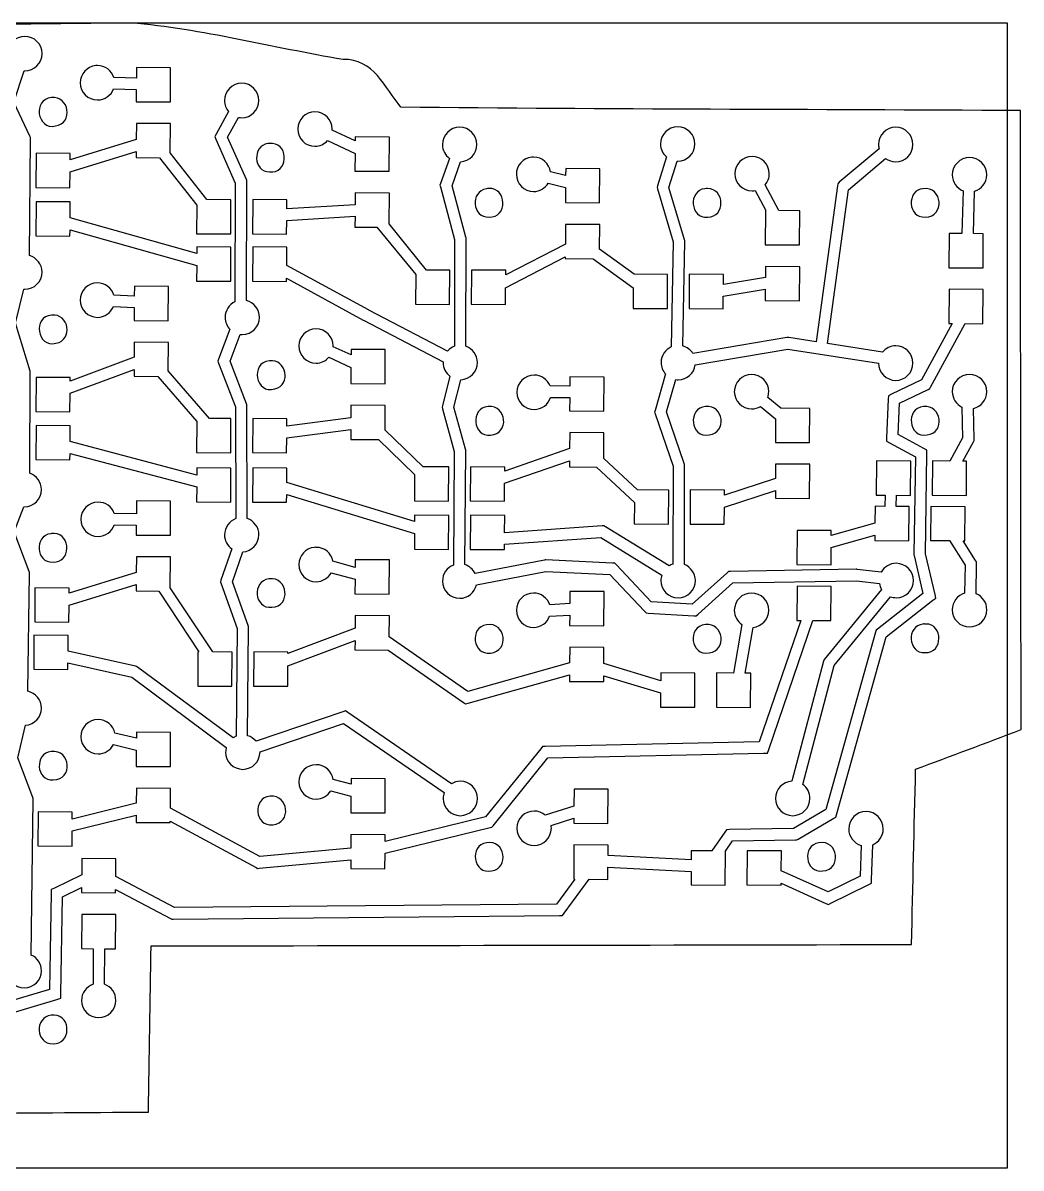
# Model space of a CAD drawing. Extents: x 1 to 194, y 5 to 209.
# Drawn here: x 69.1 to 156.1, y 4.5 to 104.4 of the extents above; entities that cross this region are included whole.
import ezdxf

# ---------------------------------------------------------------- set-up
doc = ezdxf.new("R2010")
doc.units = 0
doc.layers.add('Layer_1', color=7, linetype='CONTINUOUS')
doc.layers.add('Слой', color=7, linetype='CONTINUOUS')

msp = doc.modelspace()

# ---------------------------------------------------------------- linework, layer by layer
at = {"layer": 'Layer_1', "color": 7}
for points in [[(5.048935, 104.392476), (154.907824, 104.392476), (154.907824, 4.533584), (5.048935, 4.533584), (5.048935, 104.392476)], [(69.26291, 103.218257), (69.262952, 103.218228)], [(69.668604, 84.097701), (69.747979, 94.292979), (69.747979, 94.407632), (69.703882, 94.504645), (68.31041, 97.494437), (69.201174, 100.219645)], [(75.445411, 100.669409), (75.445383, 100.669409)], [(76.997605, 98.632117), (78.98198, 98.579201), (78.973175, 97.520867), (81.954147, 97.503228), (81.971786, 100.484201), (78.999633, 100.501839), (78.990828, 99.575798), (77.032911, 99.628714)], [(88.171869, 99.126034), (88.171841, 99.126006)], [(87.025313, 96.674201), (85.940522, 94.698645), (85.825869, 94.478159), (85.922883, 94.257673), (87.616216, 90.430034), (87.580938, 80.076006)], [(88.586383, 80.173034), (88.621661, 90.527062), (88.621661, 90.641715), (88.577564, 90.738729), (86.937147, 94.425256), (87.889647, 96.153867)], [(94.557175, 96.630089), (94.557119, 96.630103)], [(78.9908, 95.633506), (78.981994, 94.222395), (73.214078, 92.458506), (73.222883, 92.996492), (70.241911, 93.022936), (70.215466, 90.041964), (73.196439, 90.01552), (73.205244, 91.408992), (78.973161, 93.181701), (78.964355, 92.652534), (81.001647, 92.634895), (84.256022, 88.489756), (84.238383, 86.011492), (87.219355, 85.993853), (87.236994, 88.966006), (85.137952, 88.983645), (81.945313, 93.049409), (81.971758, 95.607048), (78.990785, 95.633492), (78.9908, 95.633506)], [(95.65955, 94.125381), (98.067258, 93.005312), (98.049619, 91.470728), (101.030597, 91.453089), (101.057126, 94.425242), (98.076148, 94.451686), (98.076148, 94.098909), (96.047676, 95.042589)], [(107.178018, 95.289548), (107.177736, 95.289548)], [(126.183794, 95.333645), (126.183652, 95.333645)], [(143.743152, 93.402187), (140.277125, 90.49177), (140.136014, 90.368298), (140.109485, 90.17427), (138.266235, 76.583506), (135.867346, 76.962742), (135.787985, 76.971548), (135.708596, 76.962742), (127.515318, 75.560451)], [(106.295791, 92.573159), (105.510875, 90.394756), (105.457958, 90.244826), (105.502041, 90.094895), (106.727958, 85.517603), (106.727958, 76.195451)], [(107.724739, 76.195451), (107.733488, 85.588159), (107.733488, 85.649895), (107.71599, 85.711631), (106.50774, 90.191909), (107.257379, 92.290937)], [(113.466014, 92.687798), (113.466014, 92.687812)], [(125.20468, 92.71427), (124.428569, 90.191909), (124.384486, 90.050798), (124.419764, 89.909687), (125.795597, 85.288298), (125.628013, 76.142534)], [(126.624568, 76.221909), (126.800957, 85.332395), (126.800957, 85.41177), (126.783459, 85.482326), (125.425321, 90.041978), (126.130877, 92.335034)], [(132.674679, 92.740714), (132.674764, 92.740728)], [(144.043042, 75.675117), (139.254069, 76.424756), (141.070875, 89.847951), (144.31643, 92.573159)], [(151.627792, 92.643686), (151.627764, 92.643714)], [(114.903569, 90.421214), (116.402874, 90.041978), (116.394126, 88.719062), (119.375098, 88.701423), (119.392596, 91.673576), (116.420457, 91.70002), (116.411708, 91.073839), (115.097597, 91.400159)], [(132.948152, 89.768561), (133.865374, 88.031131), (133.847877, 88.031131), (133.821348, 85.050159), (136.80232, 85.03252), (136.819818, 88.004673), (135.011846, 88.022311), (133.812401, 90.280089)], [(98.067258, 89.574548), (98.058453, 88.533853), (92.105328, 88.172256), (92.114133, 88.966006), (89.133161, 88.983645), (89.115522, 86.002673), (92.087675, 85.985034), (92.09648, 87.166839), (98.058424, 87.528437), (98.049619, 86.593576), (99.954619, 86.58477), (103.341291, 82.439631), (103.314762, 79.864354), (106.295735, 79.846715), (106.313232, 82.827687), (104.293566, 82.836492), (101.021566, 86.858159), (101.048095, 89.556909), (98.067117, 89.574548), (98.067258, 89.574548)], [(151.063319, 89.750937), (150.966291, 86.020312), (149.855041, 86.029117), (149.828512, 83.048145), (152.809456, 83.030506), (152.827236, 86.011478), (151.962903, 86.020283), (152.059931, 89.706811)], [(70.241911, 88.798437), (70.215466, 85.817464), (73.196439, 85.799826), (73.205244, 86.355451), (84.247188, 83.242187), (84.238383, 81.883992), (87.219355, 81.866353), (87.236994, 84.838506), (84.264841, 84.86495), (84.256036, 84.274048), (73.214092, 87.387311), (73.222897, 88.780784), (70.241925, 88.798423), (70.241911, 88.798437)], [(116.411708, 86.822881), (116.39421, 85.111909), (111.190738, 82.421978), (111.190738, 82.818853), (108.209766, 82.836492), (108.192268, 79.85552), (111.17324, 79.837881), (111.181989, 81.28427), (116.385461, 83.98302), (116.385461, 83.841909), (118.810794, 83.82427), (122.312128, 81.293089), (122.303379, 79.502742), (125.284351, 79.476298), (125.301849, 82.45727), (122.391432, 82.474909), (119.375182, 84.653312), (119.39268, 86.805256), (116.411708, 86.822895), (116.411708, 86.822881)], [(106.119402, 75.772117), (99.249063, 79.352812), (99.240258, 79.361617), (92.096508, 83.250992), (92.114147, 84.838492), (89.133175, 84.856131), (89.115536, 81.875159), (92.087689, 81.85752), (92.087689, 82.122103), (98.772828, 78.479673), (98.772828, 78.470867), (98.781633, 78.470867), (105.74018, 74.837256)], [(133.83893, 83.153992), (133.830181, 82.183853), (130.170126, 81.575312), (130.178875, 82.448437), (127.197903, 82.474881), (127.171374, 79.493909), (130.152346, 79.467464), (130.161095, 80.561076), (133.821178, 81.160798), (133.81243, 80.17302), (136.793374, 80.155381), (136.819902, 83.136353), (133.83893, 83.153992), (133.83893, 83.153992)], [(149.846208, 81.160798), (149.819679, 78.179826), (150.101901, 78.179826), (147.429624, 73.258576), (144.836679, 72.015034), (144.56329, 71.882742), (144.545792, 71.582881), (144.387042, 68.222673), (144.378293, 67.913992), (144.65171, 67.764062), (146.909488, 66.546978), (146.786016, 58.062673), (146.786016, 58.000937), (146.803514, 57.939201), (147.570819, 54.631909), (143.610875, 51.536284), (143.478597, 51.430451), (143.434486, 51.271701), (139.104153, 35.793576), (136.28193, 34.144339), (130.690374, 34.047326), (130.434625, 34.03852), (130.293514, 33.835673), (129.164625, 32.204076), (127.365458, 32.212881), (127.356709, 31.401492), (120.115931, 31.780728), (120.12468, 32.689131), (117.143708, 32.715575), (117.12621, 29.734603), (117.223238, 29.734603), (115.618099, 27.547381), (82.315871, 27.24752), (77.191774, 29.94627), (77.209413, 31.507311), (74.228441, 31.533756), (74.219635, 30.105006), (71.847205, 28.949658), (71.573802, 28.817367), (71.573802, 28.508686), (71.415052, 20.094933), (67.199358, 18.842572)], [(67.278733, 17.819229), (72.050052, 19.239151), (72.40283, 19.344984), (72.411635, 19.706596), (72.561566, 28.18207), (74.201982, 28.993459), (74.201982, 28.552487), (77.182955, 28.534848), (77.182955, 28.81707), (81.971913, 26.303529), (82.086566, 26.241793), (82.210038, 26.241793), (115.873849, 26.550473), (116.129627, 26.550473), (116.279543, 26.75332), (118.45796, 29.725473), (120.098377, 29.707834), (120.107126, 30.774987), (127.356709, 30.40457), (127.34796, 29.240404), (130.328932, 29.21396), (130.34643, 32.159654), (130.972597, 33.059237), (136.449486, 33.147432), (136.581763, 33.147432), (136.69643, 33.217987), (139.792041, 35.034793), (139.96843, 35.140626), (140.021375, 35.334654), (144.360542, 50.856876), (148.44393, 54.049515), (148.690875, 54.243543), (148.620319, 54.552223), (147.791291, 58.088821), (147.90593, 66.82889), (147.914679, 67.128751), (147.650096, 67.278682), (145.409957, 68.495765), (145.533429, 71.247432), (148.020512, 72.429237), (148.161623, 72.499793), (148.241012, 72.640904), (151.239624, 78.170696), (152.800651, 78.153057), (152.82718, 81.134029), (149.84618, 81.160473), (149.846208, 81.160798)], [(69.712716, 65.118242), (69.73916, 73.875951), (69.73916, 73.946506), (69.721521, 74.017062), (68.442702, 78.206298), (69.183535, 81.169631)], [(75.595328, 81.716423), (75.595313, 81.716423)], [(76.988786, 79.661492), (78.796772, 79.582117), (78.787966, 78.444409), (81.768939, 78.42677), (81.795383, 81.407742), (78.814411, 81.425381), (78.805605, 80.578714), (77.032897, 80.658089)], [(87.139966, 77.677117), (86.161008, 75.075381), (86.090452, 74.898992), (86.161008, 74.713784), (87.625036, 70.903784), (87.660313, 61.167117)], [(88.656925, 61.175937), (88.621647, 71.000798), (88.621647, 71.088992), (88.595203, 71.177187), (87.166453, 74.898992), (88.039578, 77.227326)], [(94.654006, 77.721214), (94.654133, 77.721214)], [(78.805591, 76.557048), (78.796786, 75.234131), (73.222897, 73.161562), (73.222897, 73.461423), (70.241925, 73.479062), (70.215481, 70.506909), (73.196453, 70.480465), (73.214092, 72.094423), (78.787981, 74.166992), (78.787981, 73.57609), (80.869369, 73.558451), (84.264856, 69.642617), (84.238411, 66.935048), (87.219384, 66.908604), (87.237022, 69.889576), (85.358481, 69.907215), (81.768967, 74.052354), (81.786606, 76.530618), (78.805634, 76.557062), (78.805591, 76.557048)], [(95.774202, 75.234131), (97.696841, 74.334548), (97.688036, 72.941076), (100.669014, 72.923437), (100.686512, 75.904409), (97.705534, 75.922048), (97.705534, 75.436978), (96.153311, 76.160173)], [(127.718236, 74.572687), (135.796847, 75.95734), (143.699069, 74.722617)], [(106.32232, 73.593714), (105.678515, 71.009617), (105.643237, 70.886145), (105.678515, 70.753853), (106.70157, 67.014409), (106.63982, 57.118992)], [(107.636403, 57.15427), (107.706959, 67.076145), (107.706959, 67.146701), (107.689461, 67.217256), (106.675239, 70.877326), (107.274961, 73.276214)], [(113.668818, 73.681895), (113.668847, 73.681909)], [(115.097597, 71.732812), (116.773291, 71.724006), (116.764542, 70.55984), (119.745514, 70.542201), (119.763012, 73.514354), (116.78204, 73.540798), (116.773291, 72.729409), (115.053485, 72.738214)], [(125.125319, 73.778923), (124.216902, 70.603923), (124.172819, 70.453992), (124.216902, 70.304062), (125.786763, 65.72677), (125.769266, 57.198367)], [(126.765651, 57.163104), (126.79218, 65.806159), (126.79218, 65.885534), (126.756902, 65.964909), (125.222319, 70.480465), (126.024902, 73.293867)], [(132.622016, 73.734811), (132.621847, 73.734826)], [(151.627764, 73.734826), (151.627764, 73.734826)], [(97.696841, 71.053714), (97.688036, 69.951284), (92.105328, 69.228089), (92.114133, 69.880728), (89.133161, 69.907173), (89.115522, 66.9262), (92.087675, 66.908561), (92.09648, 68.222659), (97.688008, 68.945853), (97.679202, 68.072728), (100.09573, 68.055089), (103.244263, 65.012381), (103.226766, 62.710506), (106.207738, 62.692867), (106.225236, 65.673839), (103.985097, 65.691478), (100.668986, 68.884117), (100.677734, 71.027242), (97.696771, 71.053686), (97.696841, 71.053714)], [(133.397958, 70.956701), (134.720875, 69.863089), (134.712126, 67.816978), (137.684293, 67.799339), (137.710822, 70.771492), (135.170822, 70.797936), (134.041933, 71.732798)], [(150.966291, 70.886145), (151.028042, 68.222673), (149.899153, 66.176562), (148.391014, 66.194201), (148.373516, 63.213228), (151.354488, 63.195589), (151.371986, 66.167742), (151.036847, 66.167742), (151.971708, 67.852256), (152.03343, 67.966909), (152.03343, 68.099201), (151.971708, 70.771492)], [(70.241911, 69.289826), (70.215466, 66.308853), (73.196439, 66.282409), (73.205244, 66.846854), (84.247188, 63.936437), (84.238383, 62.62234), (87.219355, 62.604701), (87.236994, 65.576854), (84.264841, 65.603298), (84.256036, 64.968298), (73.214063, 67.887534), (73.222869, 69.263367), (70.241897, 69.289811), (70.241911, 69.289826)], [(116.773291, 68.663645), (116.764542, 67.270173), (111.102459, 65.303437), (111.102459, 65.665034), (108.121487, 65.682673), (108.094958, 62.71052), (111.07593, 62.684076), (111.093428, 64.245117), (116.755511, 66.211854), (116.755511, 65.682687), (119.092678, 65.665048), (122.408789, 62.569423), (122.391291, 60.699701), (125.372264, 60.673257), (125.398792, 63.654229), (122.691209, 63.671868), (119.745514, 66.423534), (119.754263, 68.646034), (116.773291, 68.663673), (116.773291, 68.663645)], [(134.720875, 65.920798), (134.712126, 64.659617), (130.267126, 63.213228), (130.267126, 63.645381), (127.286154, 63.671825), (127.268656, 60.690853), (130.249628, 60.673214), (130.258377, 62.1637), (134.703405, 63.610089), (134.703405, 62.939811), (137.684377, 62.922173), (137.701875, 65.903145), (134.720903, 65.920784), (134.720875, 65.920798)], [(143.52268, 66.20302), (143.496151, 63.222048), (144.272262, 63.213242), (144.245734, 62.234284), (143.390233, 62.243089), (143.381484, 60.779062), (139.571484, 59.703089), (139.571484, 60.126423), (136.599346, 60.144062), (136.572817, 57.171909), (139.553789, 57.145465), (139.562538, 58.662409), (143.372538, 59.738381), (143.372538, 59.262131), (146.344677, 59.235687), (146.371206, 62.216659), (145.242317, 62.225465), (145.268846, 63.204423), (146.477124, 63.195618), (146.503652, 66.17659), (143.52268, 66.203034), (143.52268, 66.20302)], [(89.133161, 65.594478), (89.115522, 62.613506), (92.087675, 62.595867), (92.09648, 63.283784), (103.23543, 59.861839), (103.226681, 58.494826), (106.207653, 58.477187), (106.225151, 61.449339), (103.244179, 61.475784), (103.244179, 60.90252), (92.105229, 64.324464), (92.114034, 65.576825), (89.133062, 65.594464), (89.133161, 65.594478)], [(69.518702, 46.121159), (69.677452, 56.360534), (69.677452, 56.457548), (69.642174, 56.545742), (68.336897, 60.002965), (69.183563, 62.199006)], [(78.999619, 62.719339), (78.990814, 61.581631), (77.059355, 61.625728)], [(77.068175, 60.629131), (78.981994, 60.585034), (78.973189, 59.738367), (81.954161, 59.711923), (81.9718, 62.692895), (78.999647, 62.719339), (78.999619, 62.719339)], [(148.267541, 62.23427), (148.241012, 59.253298), (149.890234, 59.244492), (151.239624, 57.119006), (151.204346, 54.667201)], [(152.200929, 54.614284), (152.236207, 57.251298), (152.236207, 57.401229), (152.156846, 57.524701), (151.07204, 59.235673), (151.221956, 59.235673), (151.239736, 62.207826), (148.26757, 62.23427), (148.267541, 62.23427)], [(125.434127, 57.039617), (119.88671, 60.461562), (119.745599, 60.540937), (119.586849, 60.532131), (111.084905, 59.92359), (111.102402, 61.449354), (108.12143, 61.466992), (108.094901, 58.48602), (111.075874, 58.468381), (111.075874, 58.926992), (119.489624, 59.526715), (124.798929, 56.245881)], [(87.307536, 58.530103), (86.363855, 55.804895), (86.310938, 55.637326), (86.372675, 55.469756), (87.774966, 51.589201), (87.686772, 42.187673)], [(88.683369, 42.240589), (88.771563, 51.677395), (88.771563, 51.765589), (88.745119, 51.853784), (87.369286, 55.646145), (88.277689, 58.26552)], [(94.504301, 58.662395), (94.504202, 58.662395)], [(78.9908, 57.842187), (78.981994, 56.457534), (73.125883, 54.658367), (73.125883, 55.116978), (70.144911, 55.143423), (70.127272, 52.16245), (73.108244, 52.136006), (73.11705, 53.617673), (78.973161, 55.416839), (78.964355, 54.861214), (80.939911, 54.852409), (84.44123, 49.551923), (84.353036, 49.551923), (84.335397, 46.570951), (87.30755, 46.553312), (87.333994, 49.534284), (85.64948, 49.543089), (81.945313, 55.143437), (81.971758, 57.824548), (78.990785, 57.842187), (78.9908, 57.842187)], [(95.97705, 56.448714), (98.058438, 55.875451), (98.049633, 54.596631), (101.030597, 54.578992), (101.057126, 57.559964), (98.076162, 57.577603), (98.067357, 56.916145), (96.127079, 57.454131)], [(143.937236, 56.501645), (141.82057, 56.73977), (141.794041, 56.748576), (141.758763, 56.748576), (130.787346, 56.554548), (130.602152, 56.554548), (130.461041, 56.422256), (127.444791, 53.705867), (123.873014, 53.917534), (120.847931, 57.145451), (120.70682, 57.286562), (120.503987, 57.295367), (114.691959, 57.55995), (114.630237, 57.55995), (114.57732, 57.551145), (108.518348, 56.386978)], [(108.641848, 55.390381), (114.700792, 56.554548), (120.257042, 56.307603), (123.282126, 53.088506), (123.423237, 52.938576), (123.617265, 52.92977), (127.59482, 52.700465), (127.806487, 52.682826), (127.956431, 52.823937), (130.999126, 55.557965), (141.776515, 55.743173), (143.769709, 55.513867)], [(136.590597, 55.275728), (136.564068, 52.294756), (136.916846, 52.294756), (133.29204, 41.693784), (114.630096, 41.288089), (114.391956, 41.288089), (114.250845, 41.102881), (109.426623, 35.149756), (100.677734, 33.02427), (100.677734, 33.606353), (97.696757, 33.632798), (97.687951, 32.442173), (89.759271, 31.701339), (81.954062, 35.917034), (81.971701, 37.645645), (78.990729, 37.663284), (78.981924, 36.349186), (73.399215, 34.964534), (73.399215, 35.581895), (70.427063, 35.599534), (70.400618, 32.627381), (73.381591, 32.600937), (73.390396, 33.932673), (78.973104, 35.317326), (78.964299, 34.682326), (81.945271, 34.664687), (81.945271, 34.788159), (89.42416, 30.748853), (89.556452, 30.669478), (89.706382, 30.687117), (97.687979, 31.427951), (97.679174, 30.651839), (100.660152, 30.625395), (100.668901, 31.992409), (109.83229, 34.223729), (109.99104, 34.267826), (110.096873, 34.391298), (114.877012, 40.300326), (133.662428, 40.70602), (134.015206, 40.714826), (134.12104, 41.041145), (137.966317, 52.285937), (139.544984, 52.277131), (139.571513, 55.249284), (136.59054, 55.275728), (136.590597, 55.275728)], [(143.963737, 54.99352), (138.998404, 48.916923), (138.927848, 48.828729), (138.90132, 48.722895), (136.140848, 38.263034)], [(115.018292, 52.647534), (116.773376, 52.753367), (116.764627, 51.844964), (119.745599, 51.827326), (119.763097, 54.808298), (116.782125, 54.825937), (116.782125, 54.825937)], [(116.782125, 54.825937), (116.773376, 53.758784), (115.035931, 53.652951)], [(132.622129, 54.675992), (132.621847, 54.676006)], [(137.102153, 37.971992), (139.836181, 48.352479), (144.739792, 54.35852)], [(98.067258, 52.70927), (98.058453, 51.615659), (92.202341, 49.393159), (92.202341, 49.525451), (89.221369, 49.543089), (89.20373, 46.562117), (92.184703, 46.544478), (92.193508, 48.326006), (98.058438, 50.548506), (98.049633, 49.728298), (100.933597, 49.701854), (107.512903, 45.142201), (107.698097, 45.009909), (107.927402, 45.071645), (116.75568, 47.549909), (116.75568, 46.976645), (119.736653, 46.959006), (119.736653, 47.470534), (124.69318, 45.980048), (124.684432, 44.736506), (127.665404, 44.718867), (127.682902, 47.69984), (124.710735, 47.717479), (124.701986, 47.020742), (119.745458, 48.520048), (119.754207, 49.931159), (116.773235, 49.957603), (116.764486, 48.590589), (107.883319, 46.094687), (101.030597, 50.848367), (101.048095, 52.682812), (98.067131, 52.709256), (98.067258, 52.70927)], [(131.783986, 51.933159), (131.060791, 47.699826), (129.579124, 47.708631), (129.561627, 44.727659), (132.542627, 44.71002), (132.560125, 47.690992), (132.075436, 47.690992), (132.754407, 51.6862)], [(87.413369, 42.037742), (79.096633, 48.220173), (79.008438, 48.281909), (78.902605, 48.299548), (73.028855, 49.604826), (73.03766, 50.989478), (70.056688, 51.015923), (70.039049, 48.03495), (73.011202, 48.008506), (73.020007, 48.590589), (78.585077, 47.355867), (86.831286, 41.217534)], [(106.463375, 38.042534), (97.423438, 44.269062), (97.220591, 44.410173), (96.982466, 44.330798), (89.424202, 41.75552)], [(69.827383, 23.11124), (70.003772, 36.657895), (70.003772, 36.754909), (69.968494, 36.843104), (68.645577, 40.317965), (69.324674, 43.149006)], [(75.648258, 43.651686), (75.64823, 43.651701)], [(89.768161, 40.820659), (97.061841, 43.298923), (105.819541, 37.275242)], [(76.979966, 41.464478), (78.98198, 40.988228), (78.973175, 39.559478), (81.954147, 39.541839), (81.971786, 42.513992), (78.999633, 42.540436), (78.990828, 42.01127), (77.121106, 42.452242)], [(94.653992, 39.709409), (94.654133, 39.709409)], [(95.932952, 37.425173), (97.696841, 36.966562), (97.688036, 35.520173), (100.669014, 35.502534), (100.686512, 38.483506), (97.705534, 38.501145), (97.705534, 38.007256), (96.144478, 38.412951)], [(117.152541, 37.583923), (117.143792, 36.102256), (114.63907, 35.299687)], [(115.141708, 34.408923), (117.126069, 35.043923), (117.126069, 34.602951), (120.107041, 34.585312), (120.13357, 37.566284), (117.152598, 37.583923), (117.152541, 37.583923)], [(142.60543, 35.617173), (142.605458, 35.617187)], [(142.182125, 32.671492), (142.09393, 29.999201), (139.306986, 28.623367), (135.20593, 30.466631), (135.22371, 32.186423), (132.242738, 32.212867), (132.216209, 29.231895), (135.197153, 29.214256), (135.197153, 29.373006), (139.112986, 27.617936), (139.324681, 27.520923), (139.536348, 27.626756), (142.799542, 29.240714), (143.072931, 29.373006), (143.08168, 29.664048), (143.187513, 32.733214)], [(74.21948, 26.656631), (74.201841, 23.675656), (75.233716, 23.666907), (75.207272, 20.562463)], [(76.212689, 20.562463), (76.239133, 23.666907), (77.182813, 23.658158), (77.200452, 26.639133), (74.21948, 26.656772), (74.21948, 26.656631)]]:
    msp.add_lwpolyline(points, dxfattribs=at)
for points in [[(78.496953, 104.382621), (73.854973, 104.335509), (69.212991, 104.288395), (64.571008, 104.241284)], [(97.022531, 101.197418), (90.84728, 102.227067), (84.736556, 103.869386), (78.496953, 104.382621)], [(69.262952, 103.218228), (68.434526, 103.218228), (67.763647, 102.547349), (67.763647, 101.718923)], [(70.762216, 101.718951), (70.762216, 102.547378), (70.091337, 103.218257), (69.26291, 103.218257)], [(69.26291, 100.219645), (70.091337, 100.219645), (70.762216, 100.890524), (70.762216, 101.718951)], [(102.053652, 97.035798), (100.682419, 98.719854), (99.633301, 101.316629), (97.022531, 101.197418)], [(69.201174, 100.219645), (69.222199, 100.218799), (69.241664, 100.219645), (69.26291, 100.219645)], [(75.445383, 100.669409), (74.688999, 100.592594), (74.096008, 99.946754), (74.096008, 99.170103)], [(75.595342, 100.669409), (75.543565, 100.669409), (75.495836, 100.674517), (75.445411, 100.669409)], [(77.032911, 99.628714), (76.840613, 100.235334), (76.265603, 100.669409), (75.595342, 100.669409)], [(74.096008, 99.170103), (74.096008, 98.341677), (74.766887, 97.670798), (75.595313, 97.670798)], [(88.171841, 99.126006), (87.343415, 99.126006), (86.672536, 98.455127), (86.672536, 97.626701)], [(89.671175, 97.626729), (89.671175, 98.455155), (89.000296, 99.126034), (88.171869, 99.126034)], [(75.595313, 97.670798), (76.232947, 97.670798), (76.780525, 98.071107), (76.997605, 98.632117)], [(86.672536, 97.626701), (86.672536, 97.26203), (86.808953, 96.934178), (87.025313, 96.674201)], [(88.171869, 96.127423), (89.000296, 96.127423), (89.671175, 96.798302), (89.671175, 97.626729)], [(156.06393, 96.744756), (138.068341, 96.850683), (120.010239, 96.851433), (102.053652, 97.035798)], [(87.889647, 96.153867), (87.982002, 96.136087), (88.074325, 96.127423), (88.171869, 96.127423)], [(94.557119, 96.630103), (93.728692, 96.630103), (93.057813, 95.959224), (93.057813, 95.130798)], [(96.056481, 95.130784), (96.056481, 95.95921), (95.385602, 96.630089), (94.557175, 96.630089)], [(156.125652, 42.769756), (156.106179, 60.761423), (156.083037, 78.753089), (156.06393, 96.744756)], [(93.057813, 95.130798), (93.057813, 94.302371), (93.728692, 93.631492), (94.557119, 93.631492)], [(96.047676, 95.042589), (96.049369, 95.072668), (96.056481, 95.100253), (96.056481, 95.130784)], [(107.177736, 95.289548), (106.349329, 95.289548), (105.67843, 94.609849), (105.67843, 93.781423)], [(108.677323, 93.781423), (108.677323, 94.609849), (108.006453, 95.289548), (107.178018, 95.289548)], [(126.183652, 95.333645), (125.355217, 95.333645), (124.684347, 94.662766), (124.684347, 93.834339)], [(127.691904, 93.834339), (127.691904, 94.662766), (127.012229, 95.333645), (126.183794, 95.333645)], [(145.198375, 95.289548), (144.36994, 95.289548), (143.699069, 94.609849), (143.699069, 93.781423)], [(146.69768, 93.781423), (146.69768, 94.609849), (146.02681, 95.289548), (145.198375, 95.289548)], [(94.557119, 93.631492), (94.996104, 93.631492), (95.385241, 93.82482), (95.65955, 94.125381)], [(105.67843, 93.781423), (105.67843, 93.283958), (105.922919, 92.846048), (106.295791, 92.573159)], [(107.257379, 92.290937), (108.04983, 92.33123), (108.677323, 92.978963), (108.677323, 93.781423)], [(124.684347, 93.834339), (124.684347, 93.383989), (124.890454, 92.989222), (125.20468, 92.71427)], [(126.183794, 92.335034), (127.012229, 92.335034), (127.691904, 93.005913), (127.691904, 93.834339)], [(143.699069, 93.781423), (143.699069, 93.648936), (143.710922, 93.524544), (143.743152, 93.402187)], [(145.198375, 92.282117), (146.02681, 92.282117), (146.69768, 92.952996), (146.69768, 93.781423)], [(113.466014, 92.687812), (112.70963, 92.610996), (112.116624, 91.965156), (112.116624, 91.188506)], [(113.61593, 92.687798), (113.56417, 92.687798), (113.516447, 92.692906), (113.466014, 92.687798)], [(115.097597, 91.400159), (114.996872, 92.130736), (114.374205, 92.687798), (113.61593, 92.687798)], [(126.130877, 92.335034), (126.148939, 92.334469), (126.16559, 92.335034), (126.183794, 92.335034)], [(132.674764, 92.740728), (131.846328, 92.740728), (131.175458, 92.069849), (131.175458, 91.241423)], [(134.173984, 91.241409), (134.173984, 92.069835), (133.503114, 92.740714), (132.674679, 92.740714)], [(144.31643, 92.573159), (144.564306, 92.392068), (144.867864, 92.282117), (145.198375, 92.282117)], [(151.627764, 92.643714), (150.799329, 92.643714), (150.128458, 91.972836), (150.12843, 91.144409)], [(153.135903, 91.144381), (153.135903, 91.972807), (152.456199, 92.643686), (151.627792, 92.643686)], [(112.116624, 91.188506), (112.116624, 90.360079), (112.787523, 89.689201), (113.61593, 89.689201)], [(131.175458, 91.241423), (131.175458, 90.412996), (131.846328, 89.742117), (132.674764, 89.742117)], [(133.812401, 90.280089), (134.033522, 90.541404), (134.173984, 90.872268), (134.173984, 91.241409)], [(150.12843, 91.144409), (150.12843, 90.516352), (150.515611, 89.974397), (151.063319, 89.750937)], [(152.059931, 89.706811), (152.679098, 89.891492), (153.135903, 90.465193), (153.135903, 91.144381)], [(113.61593, 89.689201), (114.163977, 89.689201), (114.641836, 89.982427), (114.903569, 90.421214)], [(132.674764, 89.742117), (132.769308, 89.742117), (132.858462, 89.751854), (132.948152, 89.768561)], [(70.762216, 82.660132), (70.762216, 83.348068), (70.300071, 83.920844), (69.668604, 84.097701)], [(69.26291, 81.160826), (70.091337, 81.160826), (70.762216, 81.831705), (70.762216, 82.660132)], [(69.183535, 81.169631), (69.210657, 81.16822), (69.235416, 81.160826), (69.26291, 81.160826)], [(75.595313, 81.716423), (74.766887, 81.716423), (74.096008, 81.045544), (74.096008, 80.217117)], [(77.032897, 80.658089), (76.842981, 81.268691), (76.268425, 81.716423), (75.595328, 81.716423)], [(74.096008, 80.217117), (74.096008, 79.388691), (74.766887, 78.717812), (75.595313, 78.717812)], [(87.580938, 80.076006), (87.073122, 79.83566), (86.725452, 79.316941), (86.725452, 78.717812)], [(89.724092, 78.717826), (89.724092, 79.419856), (89.237699, 80.009526), (88.586383, 80.173034)], [(75.595313, 78.717812), (76.226752, 78.717812), (76.767532, 79.109096), (76.988786, 79.661492)], [(86.725452, 78.717812), (86.725452, 78.31269), (86.878956, 77.94702), (87.139966, 77.677117)], [(88.224786, 77.21852), (89.053213, 77.21852), (89.724092, 77.889399), (89.724092, 78.717826)], [(88.039578, 77.227326), (88.098475, 77.220298), (88.163998, 77.21852), (88.224786, 77.21852)], [(94.654133, 77.721214), (93.825706, 77.721214), (93.154827, 77.050336), (93.154827, 76.221909)], [(96.153311, 76.221909), (96.153311, 77.050336), (95.482433, 77.721214), (94.654006, 77.721214)], [(93.154827, 76.221909), (93.154827, 75.393482), (93.825706, 74.722603), (94.654133, 74.722603)], [(96.153311, 76.160173), (96.154158, 76.181283), (96.153311, 76.20059), (96.153311, 76.221909)], [(106.727958, 76.195451), (106.489198, 76.110936), (106.2847, 75.957839), (106.119402, 75.772117)], [(108.730155, 74.77552), (108.730155, 75.429466), (108.308515, 75.990168), (107.724739, 76.195451)], [(125.628013, 76.142534), (125.104943, 75.908538), (124.737264, 75.38591), (124.737264, 74.77552)], [(127.515318, 75.560451), (127.317254, 75.881749), (126.998287, 76.121395), (126.624568, 76.221909)], [(145.198375, 76.230742), (144.731128, 76.230742), (144.318124, 76.010048), (144.043042, 75.675117)], [(146.69768, 74.731437), (146.69768, 75.559864), (146.02681, 76.230742), (145.198375, 76.230742)], [(94.654133, 74.722603), (95.100676, 74.722603), (95.49942, 74.924494), (95.774202, 75.234131)], [(105.74018, 74.837256), (105.74018, 74.816202), (105.731431, 74.796785), (105.731431, 74.77552)], [(105.731431, 74.77552), (105.731431, 74.291461), (105.966438, 73.867984), (106.32232, 73.593714)], [(107.274961, 73.276214), (108.082399, 73.300203), (108.730155, 73.962268), (108.730155, 74.77552)], [(124.737264, 74.77552), (124.737264, 74.390546), (124.886926, 74.044497), (125.125319, 73.778923)], [(126.236569, 73.276229), (126.994844, 73.276229), (127.617511, 73.84211), (127.718236, 74.572687)], [(143.699069, 74.722617), (143.703585, 73.898148), (144.372818, 73.223312), (145.198375, 73.223312)], [(145.198375, 73.223312), (146.02681, 73.223312), (146.69768, 73.90301), (146.69768, 74.731437)], [(113.668847, 73.681909), (112.84044, 73.681909), (112.169541, 73.01103), (112.169541, 72.182603)], [(115.053485, 72.738214), (114.832223, 73.290611), (114.300262, 73.681895), (113.668818, 73.681895)], [(126.024902, 73.293867), (126.095091, 73.283792), (126.163586, 73.276229), (126.236569, 73.276229)], [(132.621847, 73.734826), (131.793412, 73.734826), (131.122541, 73.063947), (131.122541, 72.23552)], [(134.121322, 72.235506), (134.121322, 73.063933), (133.450451, 73.734811), (132.622016, 73.734811)], [(151.627764, 73.734826), (150.799329, 73.734826), (150.128458, 73.063947), (150.12843, 72.23552)], [(153.135875, 72.23552), (153.135875, 73.063947), (152.456171, 73.734826), (151.627764, 73.734826)], [(112.169541, 72.182603), (112.169541, 71.354177), (112.84044, 70.683298), (113.668847, 70.683298)], [(131.122541, 72.23552), (131.122541, 71.407093), (131.793412, 70.736214), (132.621847, 70.736214)], [(134.041933, 71.732798), (134.096712, 71.888553), (134.121322, 72.061025), (134.121322, 72.235506)], [(150.12843, 72.23552), (150.12843, 71.645001), (150.470258, 71.130837), (150.966291, 70.886145)], [(151.971708, 70.771492), (152.63699, 70.925063), (153.135875, 71.523589), (153.135875, 72.23552)], [(113.668847, 70.683298), (114.341947, 70.683298), (114.907689, 71.12221), (115.097597, 71.732812)], [(132.621847, 70.736214), (132.907456, 70.736214), (133.170713, 70.818144), (133.397958, 70.956701)], [(70.709313, 63.698312), (70.709313, 64.352257), (70.296484, 64.91296), (69.712716, 65.118242)], [(69.210007, 62.199006), (70.038434, 62.199006), (70.709313, 62.869885), (70.709313, 63.698312)], [(69.183563, 62.199006), (69.192623, 62.198845), (69.20092, 62.199006), (69.210007, 62.199006)], [(75.648244, 62.604687), (74.819818, 62.604687), (74.148939, 61.933808), (74.148939, 61.105381)], [(77.059355, 61.625728), (76.847977, 62.198007), (76.293966, 62.604687), (75.648244, 62.604687)], [(74.148939, 61.105381), (74.148939, 60.276954), (74.819818, 59.606076), (75.648244, 59.606076)], [(87.660313, 61.167117), (87.083883, 60.957909), (86.672536, 60.404702), (86.672536, 59.756006)], [(89.671161, 59.756006), (89.671161, 60.41482), (89.2475, 60.974402), (88.656925, 61.175937)], [(75.648244, 59.606076), (76.307865, 59.606076), (76.867272, 60.037424), (77.068175, 60.629131)], [(86.672536, 59.756006), (86.672536, 59.249604), (86.92322, 58.801714), (87.307536, 58.530103)], [(88.277689, 58.26552), (89.055307, 58.321279), (89.671161, 58.964181), (89.671161, 59.756006)], [(94.504202, 58.662395), (93.747819, 58.58558), (93.154827, 57.93974), (93.154827, 57.163089)], [(94.654232, 58.662395), (94.602455, 58.662395), (94.554726, 58.667503), (94.504301, 58.662395)], [(96.127079, 57.454131), (95.993732, 58.145985), (95.385012, 58.662395), (94.654232, 58.662395)], [(93.154827, 57.163089), (93.154827, 56.334663), (93.825706, 55.663784), (94.654133, 55.663784)], [(106.63982, 57.118992), (106.078819, 56.901913), (105.678515, 56.354334), (105.678515, 55.716701)], [(108.518348, 56.386978), (108.338262, 56.744963), (108.023781, 57.031362), (107.636403, 57.15427)], [(125.769266, 57.198367), (125.650845, 57.160795), (125.537815, 57.103772), (125.434127, 57.039617)], [(127.726985, 55.769631), (127.726985, 56.406613), (127.325778, 56.945575), (126.765651, 57.163104)], [(145.242514, 57.268937), (144.680102, 57.268937), (144.193946, 56.959587), (143.937236, 56.501645)], [(146.741792, 55.769631), (146.741792, 56.598058), (146.070865, 57.268937), (145.242514, 57.268937)], [(94.654133, 55.663784), (95.223677, 55.663784), (95.723041, 55.981126), (95.97705, 56.448714)], [(124.798929, 56.245881), (124.749456, 56.097046), (124.71954, 55.935078), (124.71954, 55.769631)], [(105.678515, 55.716701), (105.678515, 54.888274), (106.349385, 54.217395), (107.17782, 54.217395)], [(107.17782, 54.217395), (107.892802, 54.217395), (108.491424, 54.720815), (108.641848, 55.390381)], [(124.71954, 55.769631), (124.71954, 54.941205), (125.390439, 54.270326), (126.218846, 54.270326)], [(126.218846, 54.270326), (127.047281, 54.270326), (127.726985, 54.941205), (127.726985, 55.769631)], [(143.769709, 55.513867), (143.802278, 55.326672), (143.868656, 55.150021), (143.963737, 54.99352)], [(145.242514, 54.270326), (146.070865, 54.270326), (146.741848, 54.941205), (146.741792, 55.769631)], [(113.616015, 54.676006), (112.78758, 54.676006), (112.116709, 54.005127), (112.116709, 53.176701)], [(115.035931, 53.652951), (114.835638, 54.245724), (114.276386, 54.676006), (113.616015, 54.676006)], [(132.621847, 54.676006), (131.793412, 54.676006), (131.122541, 54.005127), (131.122541, 53.176701)], [(134.121435, 53.176686), (134.121435, 54.005113), (133.450508, 54.675992), (132.622129, 54.675992)], [(144.739792, 54.35852), (144.898062, 54.301734), (145.064686, 54.270326), (145.242514, 54.270326)], [(151.204346, 54.667201), (150.584106, 54.483189), (150.128374, 53.900761), (150.128345, 53.220812)], [(153.13579, 53.220812), (153.13579, 53.848869), (152.748638, 54.390823), (152.200929, 54.614284)], [(112.116709, 53.176701), (112.116709, 52.348274), (112.78758, 51.677395), (113.616015, 51.677395)], [(131.122541, 53.176701), (131.122541, 52.658933), (131.38498, 52.202721), (131.783986, 51.933159)], [(132.754407, 51.6862), (133.522841, 51.751227), (134.121435, 52.391434), (134.121435, 53.176686)], [(150.128345, 53.220812), (150.128345, 52.392385), (150.799244, 51.721506), (151.627679, 51.721506)], [(151.627679, 51.721506), (152.456086, 51.721506), (153.13579, 52.392385), (153.13579, 53.220812)], [(113.616015, 51.677395), (114.258042, 51.677395), (114.804283, 52.0804), (115.018292, 52.647534)], [(70.709327, 44.639492), (70.709327, 45.361564), (70.198138, 45.97667), (69.518702, 46.121159)], [(69.324674, 43.149006), (70.101121, 43.205959), (70.709327, 43.848503), (70.709327, 44.639492)], [(75.64823, 43.651701), (74.819804, 43.651701), (74.148925, 42.980822), (74.148925, 42.152395)], [(77.121106, 42.452242), (76.981236, 43.135767), (76.373132, 43.651686), (75.648258, 43.651686)], [(74.148925, 42.152395), (74.148925, 41.323968), (74.819804, 40.653089), (75.64823, 40.653089)], [(87.686772, 42.187673), (87.591067, 42.147194), (87.497703, 42.096303), (87.413369, 42.037742)], [(89.424202, 41.75552), (89.233499, 41.985506), (88.978551, 42.156614), (88.683369, 42.240589)], [(146.926986, 39.312534), (149.993189, 40.466484), (153.064275, 41.60292), (156.125652, 42.769756)], [(75.64823, 40.653089), (76.228129, 40.653089), (76.730332, 40.982886), (76.979966, 41.464478)], [(86.831286, 41.217534), (86.792678, 41.084554), (86.76955, 40.948452), (86.76955, 40.80302)], [(86.76955, 40.80302), (86.76955, 39.974593), (87.440429, 39.303714), (88.268855, 39.303714)], [(88.268855, 39.303714), (89.097282, 39.303714), (89.768161, 39.974593), (89.768161, 40.80302)], [(89.768161, 40.80302), (89.768161, 40.809088), (89.768231, 40.814619), (89.768161, 40.820659)], [(94.654133, 39.709409), (93.825706, 39.709409), (93.154827, 39.03853), (93.154827, 38.210103)], [(96.144478, 38.412951), (96.043914, 39.143717), (95.412399, 39.709409), (94.653992, 39.709409)], [(146.574208, 24.028434), (146.683315, 29.123304), (146.810682, 34.21781), (146.926986, 39.312534)], [(93.154827, 38.210103), (93.154827, 37.381677), (93.825706, 36.710798), (94.654133, 36.710798)], [(107.230652, 38.26302), (106.948684, 38.26302), (106.688701, 38.177854), (106.463375, 38.042534)], [(108.729958, 36.763714), (108.729958, 37.592141), (108.059087, 38.26302), (107.230652, 38.26302)], [(136.140848, 38.263034), (135.346053, 38.22525), (134.712098, 37.567873), (134.712069, 36.763729)], [(137.719514, 36.763729), (137.719514, 37.261193), (137.475025, 37.699103), (137.102153, 37.971992)], [(94.654133, 36.710798), (95.194329, 36.710798), (95.668857, 36.996776), (95.932952, 37.425173)], [(105.819541, 37.275242), (105.76067, 37.114424), (105.731347, 36.944932), (105.731347, 36.763714)], [(105.731347, 36.763714), (105.731347, 35.935288), (106.402245, 35.264409), (107.230652, 35.264409)], [(107.230652, 35.264409), (108.059087, 35.264409), (108.729958, 35.935288), (108.729958, 36.763714)], [(134.712069, 36.763729), (134.712069, 35.935302), (135.382968, 35.264423), (136.211403, 35.264423)], [(136.211403, 35.264423), (137.039782, 35.264423), (137.719514, 35.935302), (137.719514, 36.763729)], [(113.668931, 35.670103), (112.840496, 35.670103), (112.169626, 34.999224), (112.169626, 34.170798)], [(114.63907, 35.299687), (114.376462, 35.525654), (114.042537, 35.670103), (113.668931, 35.670103)], [(142.605458, 35.617187), (141.777023, 35.617187), (141.097347, 34.946308), (141.097319, 34.117881)], [(144.104735, 34.117867), (144.104735, 34.946294), (143.433893, 35.617173), (142.60543, 35.617173)], [(112.169626, 34.170798), (112.169626, 33.342371), (112.840496, 32.662673), (113.668931, 32.662673)], [(113.668931, 32.662673), (114.497366, 32.662673), (115.168237, 33.342371), (115.168237, 34.170798)], [(115.168237, 34.170798), (115.168237, 34.253153), (115.154408, 34.330172), (115.141708, 34.408923)], [(141.097319, 34.117881), (141.097319, 33.434886), (141.557623, 32.852812), (142.182125, 32.671492)], [(143.187513, 32.733214), (143.72588, 32.960925), (144.104735, 33.496546), (144.104735, 34.117867)], [(80.269619, 23.904962), (102.371152, 23.945771), (124.47268, 23.989374), (146.574208, 24.028434)], [(70.709327, 21.744212), (70.709327, 22.353699), (70.34942, 22.876516), (69.827383, 23.11124)], [(80.040313, 9.423423), (80.116793, 14.250608), (80.193176, 19.077776), (80.269619, 23.904962)], [(67.710716, 21.744212), (67.710716, 20.915777), (68.381595, 20.244906), (69.210022, 20.244906)], [(69.210022, 20.244906), (70.038448, 20.244906), (70.709327, 20.915777), (70.709327, 21.744212)], [(75.207272, 20.562463), (74.621342, 20.35836), (74.201855, 19.806841), (74.201855, 19.151352)], [(77.200466, 19.151352), (77.200466, 19.799023), (76.787685, 20.352489), (76.212689, 20.562463)], [(74.201855, 19.151352), (74.201855, 18.322911), (74.872734, 17.65204), (75.701161, 17.65204)], [(75.701161, 17.65204), (76.529588, 17.65204), (77.200466, 18.322911), (77.200466, 19.151352)], [(46.623438, 9.176478), (57.762431, 9.249602), (68.901318, 9.350863), (80.040313, 9.423423)]]:
    msp.add_open_spline(points, degree=3, dxfattribs=at)
at = {"layer": 'Слой', "color": 7}
for points in [[(71.582466, 97.873645), (71.582466, 97.873645)], [(90.447258, 93.878437), (90.447258, 93.878437)], [(109.506069, 89.936159), (109.506069, 89.936145)], [(128.564818, 89.936159), (128.564902, 89.936145)], [(147.570819, 89.936145), (147.570819, 89.936145)], [(71.591286, 78.911839), (71.591286, 78.911839)], [(90.588369, 74.925451), (90.588369, 74.925451)], [(109.656014, 70.930242), (109.656014, 70.930242)], [(128.617819, 70.930242), (128.617819, 70.930242)], [(147.623708, 70.930242), (147.623708, 70.930242)], [(71.538369, 59.853034), (71.538369, 59.85302)], [(90.544272, 55.910728), (90.544272, 55.910728)], [(147.570819, 51.968451), (147.570819, 51.968437)], [(109.523708, 51.91552), (109.523708, 51.91552)], [(128.608986, 51.924339), (128.608986, 51.924339)], [(71.556008, 40.855937), (71.556008, 40.855937)], [(90.650105, 36.957742), (90.650105, 36.957742)], [(109.523708, 32.909617), (109.523708, 32.909617)], [(138.50443, 32.909617), (138.50443, 32.909617)], [(71.547188, 17.854902), (71.547188, 17.854817)]]:
    msp.add_lwpolyline(points, dxfattribs=at)
for points in [[(71.582466, 97.873645), (69.912066, 97.745748), (70.321074, 95.047288), (71.935244, 95.404201)], [(71.935244, 95.404201), (73.528758, 95.6661), (73.134434, 98.045736), (71.582466, 97.873645)], [(90.447258, 93.878437), (89.084297, 93.687928), (89.154248, 91.376328), (90.606008, 91.408992)], [(90.844133, 93.878437), (90.71382, 93.887778), (90.576214, 93.901664), (90.447258, 93.878437)], [(90.606008, 91.408992), (92.178231, 91.197709), (92.368587, 93.753596), (90.844133, 93.878437)], [(109.506069, 89.936145), (108.072295, 89.70873), (108.258816, 87.370325), (109.735374, 87.457881)], [(109.691291, 89.944964), (109.632335, 89.920863), (109.564828, 89.962632), (109.506069, 89.936159)], [(109.735374, 87.457881), (111.37534, 87.347829), (111.325443, 90.089056), (109.691291, 89.944964)], [(128.564902, 89.936145), (127.068984, 89.79025), (127.25017, 87.276596), (128.811847, 87.466701)], [(128.785318, 89.944964), (128.724922, 89.931107), (128.602607, 89.971126), (128.564818, 89.936159)], [(128.811847, 87.466701), (130.354389, 87.424319), (130.324614, 89.987732), (128.785318, 89.944964)], [(147.570819, 89.936145), (146.103998, 89.798045), (146.239492, 87.362191), (147.756014, 87.457881)], [(147.756014, 87.457881), (149.543835, 87.469819), (149.28388, 90.167209), (147.570819, 89.936145)], [(71.591286, 78.911839), (69.921828, 78.811543), (70.31405, 76.035524), (71.979341, 76.460034)], [(71.979341, 76.460034), (73.51417, 76.741912), (73.125663, 79.084221), (71.591286, 78.911839)], [(90.588369, 74.925451), (88.857472, 74.762397), (89.392325, 71.951319), (91.064619, 72.482464)], [(91.064619, 72.482464), (92.534923, 72.848865), (92.079902, 75.104639), (90.588369, 74.925451)], [(109.656014, 70.930242), (108.078956, 70.829616), (108.296182, 68.263784), (109.86768, 68.451978)], [(109.86768, 68.451978), (111.545491, 68.535516), (111.310767, 71.094696), (109.656014, 70.930242)], [(128.617819, 70.930242), (127.024223, 70.857474), (127.268091, 68.128591), (128.926486, 68.469617)], [(128.926486, 68.469617), (130.538172, 68.651524), (130.188781, 71.109408), (128.617819, 70.930242)], [(147.623708, 70.930242), (146.00045, 70.832176), (146.303952, 68.151796), (147.923597, 68.469617)], [(147.923597, 68.469617), (149.54725, 68.632062), (149.191763, 71.122232), (147.623708, 70.930242)], [(71.538369, 59.85302), (70.050973, 59.69223), (70.221272, 57.284897), (71.723577, 57.374756)], [(71.811772, 59.861839), (71.733385, 59.848519), (71.594523, 59.887296), (71.538369, 59.853034)], [(71.723577, 57.374756), (73.274634, 57.27908), (73.357356, 59.81862), (71.811772, 59.861839)], [(90.800036, 53.441284), (92.5133, 53.49599), (92.227942, 56.15765), (90.544272, 55.910728)], [(90.544272, 55.910728), (89.037233, 55.739532), (89.241559, 53.255754), (90.800036, 53.441284)], [(109.850041, 49.446076), (111.564033, 49.585891), (111.18927, 52.191649), (109.523708, 51.91552)], [(128.926486, 49.454895), (130.538736, 49.65851), (130.188216, 52.102597), (128.608986, 51.924339)], [(147.570819, 51.968437), (146.101458, 51.830458), (146.238646, 49.395101), (147.756014, 49.490173)], [(147.800097, 51.977256), (147.739024, 51.961395), (147.610274, 52.004575), (147.570819, 51.968451)], [(147.756014, 49.490173), (149.35373, 49.395448), (149.352093, 52.011114), (147.800097, 51.977256)], [(109.523708, 51.91552), (107.997676, 51.701195), (108.310152, 49.224012), (109.850041, 49.446076)], [(128.608986, 51.924339), (126.974354, 51.792186), (127.308506, 49.139416), (128.926486, 49.454895)], [(71.732397, 38.377673), (73.525583, 38.396977), (73.284625, 41.061586), (71.556008, 40.855937)], [(71.556008, 40.855937), (70.093086, 40.701908), (70.210982, 38.30254), (71.732397, 38.377673)], [(90.650105, 36.957742), (89.084562, 36.883264), (89.273947, 34.238537), (90.89705, 34.479478)], [(90.89705, 34.479478), (92.544612, 34.61289), (92.273224, 37.120268), (90.650105, 36.957742)], [(109.955875, 30.448992), (111.560618, 30.709012), (111.146062, 33.175152), (109.523708, 32.909617)], [(138.839541, 30.440173), (140.530899, 30.573142), (140.198582, 33.173704), (138.50443, 32.909617)], [(109.523708, 32.909617), (107.939594, 32.678906), (108.367189, 30.090717), (109.955875, 30.448992)], [(138.50443, 32.909617), (136.976987, 32.691016), (137.304309, 30.20224), (138.839541, 30.440173)], [(71.547188, 17.854817), (70.072741, 17.692737), (70.21112, 15.30429), (71.723577, 15.376567)], [(71.820591, 17.863651), (71.742204, 17.850386), (71.603342, 17.889051), (71.547188, 17.854902)], [(71.723577, 15.376567), (73.282073, 15.265908), (73.370604, 17.82064), (71.820591, 17.863651)]]:
    msp.add_open_spline(points, degree=3, dxfattribs=at)

doc.saveas('drawing.dxf')
